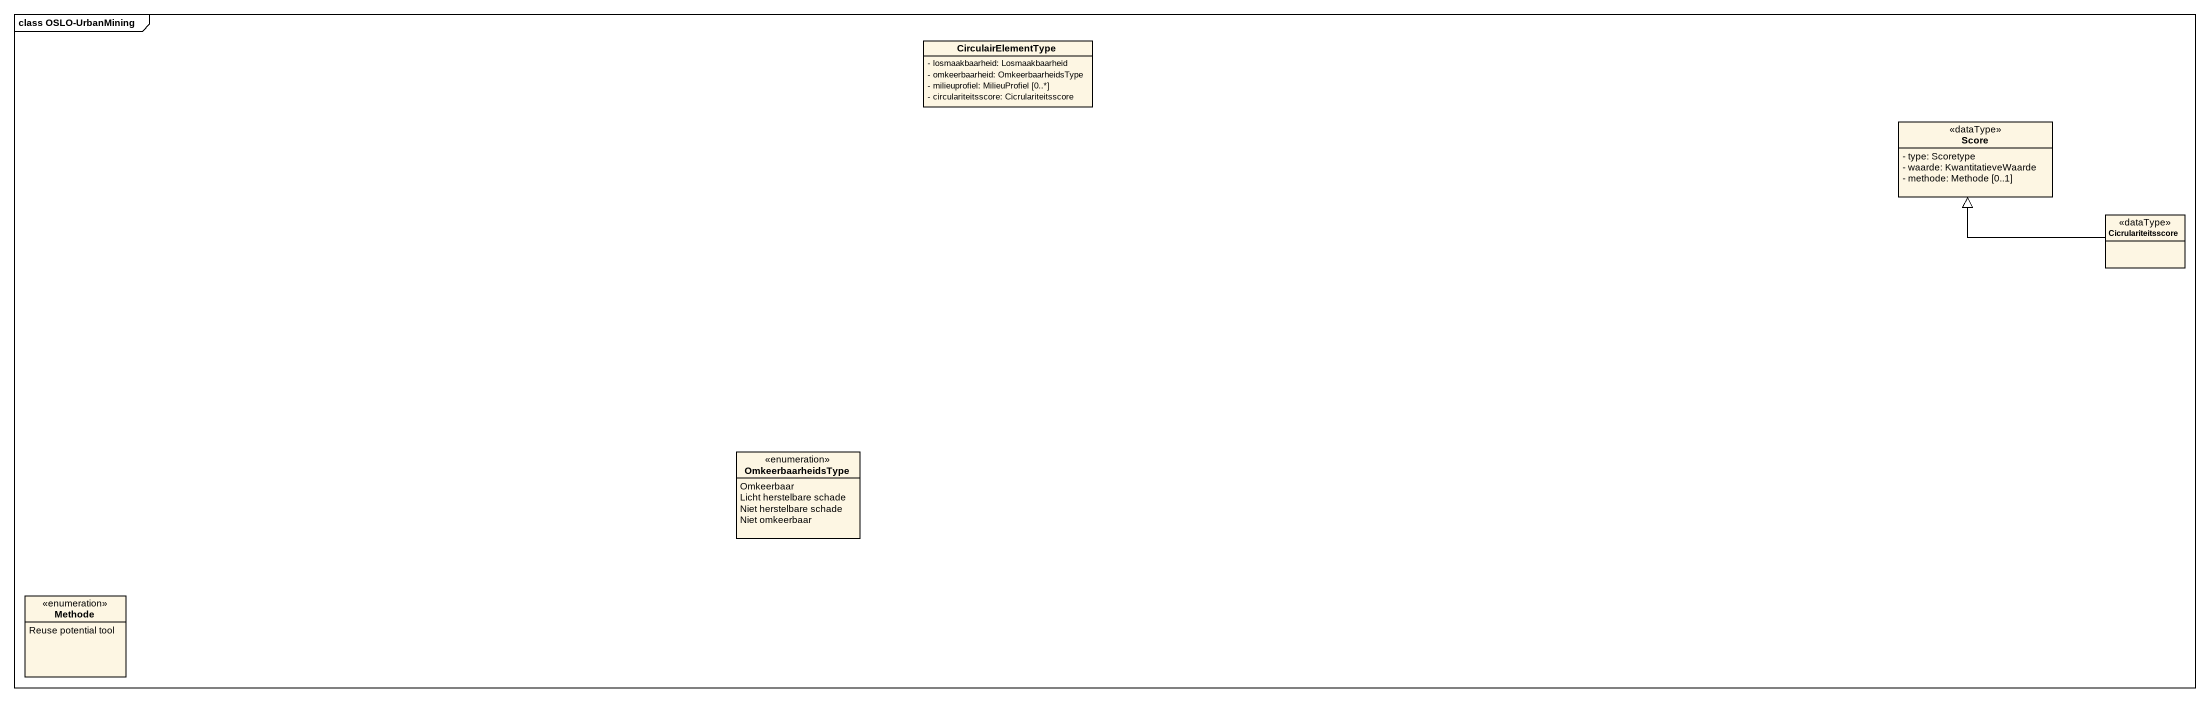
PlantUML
@startuml
mainframe class OSLO-UrbanMining
hide circle
hide empty members
skinparam classAttributeIconSize 0
class CirculairElementType {
  - losmaakbaarheid: Losmaakbaarheid
  - omkeerbaarheid: OmkeerbaarheidsType
  - milieuprofiel: MilieuProfiel [0..*]
  - circulariteitsscore: Cicrulariteitsscore
}
class Score <<dataType>> {
  - type: Scoretype
  - waarde: KwantitatieveWaarde
  - methode: Methode [0..1]
}
class Cicrulariteitsscore <<dataType>>
enum OmkeerbaarheidsType {
  Omkeerbaar
  Licht herstelbare schade
  Niet herstelbare schade
  Niet omkeerbaar
}
enum Methode {
  Reuse potential tool
}
Cicrulariteitsscore -left-|> Score
@enduml
